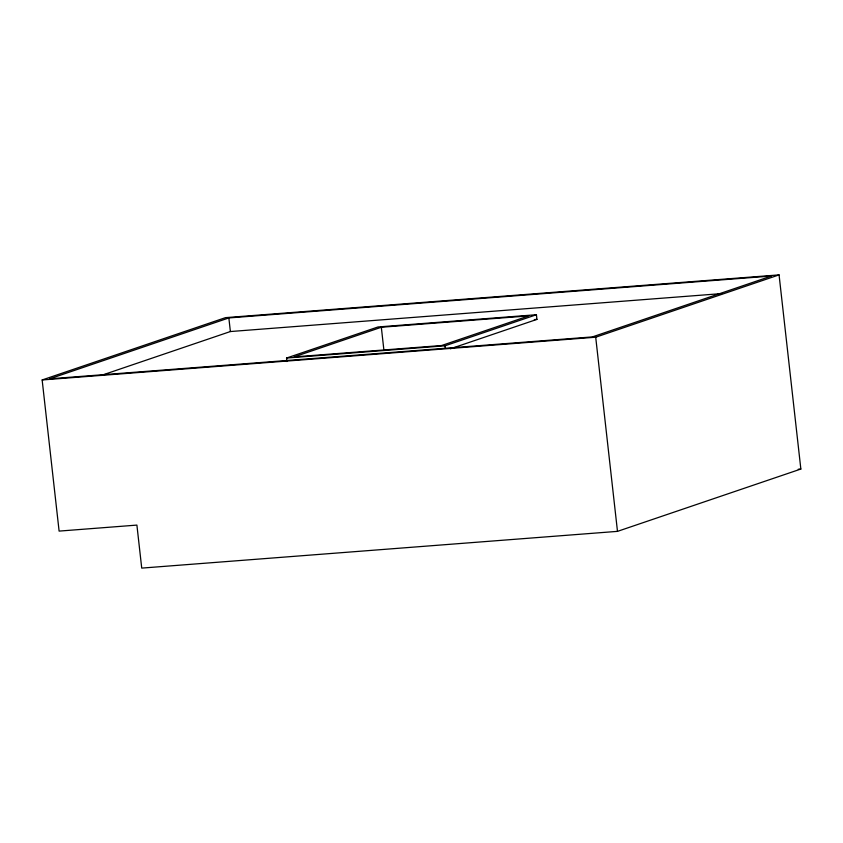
<?xml version="1.0" encoding="UTF-8"?>
<svg xmlns="http://www.w3.org/2000/svg" width="843" height="843" viewBox="0 0 843 843"><rect width="100%" height="100%" fill="white"/><g stroke="black" fill="none" stroke-linecap="round" stroke-linejoin="round"><path stroke-width="1.26" d="M42.15 379.961L225.513 317.642L779.069 274.892L800.85 469.045L617.487 531.364L141.729 568.108L136.903 525.094L59.105 531.101L42.15 379.961L595.706 337.211L779.069 274.892M228.853 317.937L49.695 378.823L592.366 336.915L771.524 276.019L228.853 317.937L230.381 331.541L100.991 375.514M286.936 361.531L286.546 358.043L377.991 326.968L536.433 314.724L536.949 319.381L450.447 348.781M381.331 327.253L294.091 356.905L441.637 345.514L528.888 315.862L381.331 327.253L383.881 349.95M286.546 358.043L444.988 345.809L536.433 314.724M230.381 331.541L721.935 293.575M534.336 319.581L536.949 319.381M798.226 469.245L800.85 469.045M595.706 337.211L617.487 531.364M444.988 345.809L445.241 348.127"/></g></svg>
